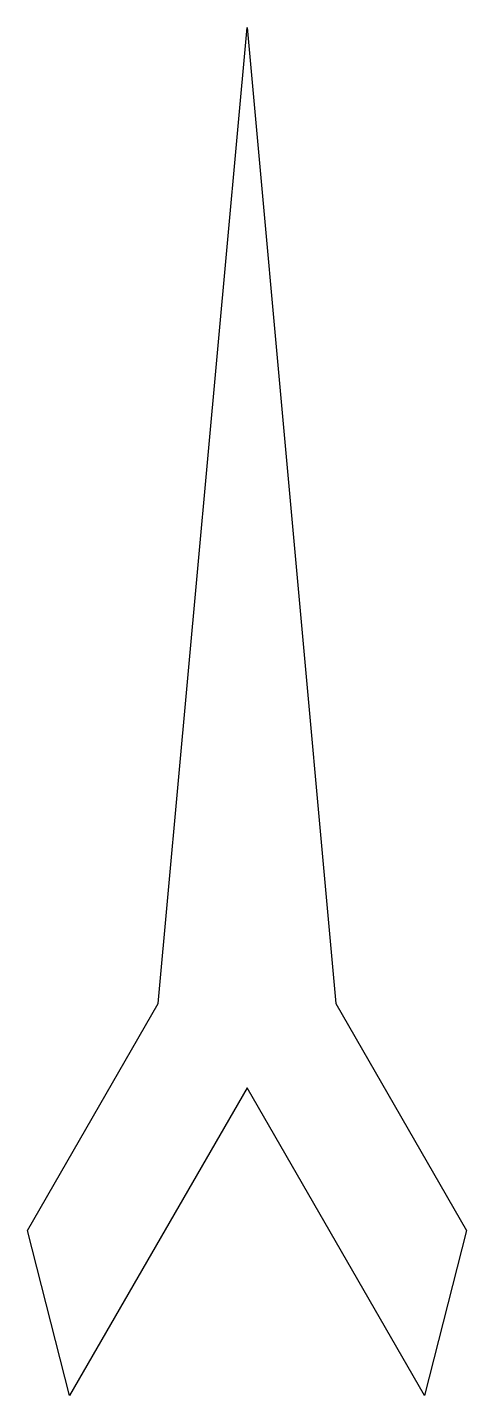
# Model space of a CAD drawing. Header units: millimetres. Extents: x -11.6 to 11.6, y 164.5 to 236.5.
import ezdxf

# ---------------------------------------------------------------- set-up
doc = ezdxf.new("R2010")
doc.units = ezdxf.units.MM
doc.layers.get('0').update_dxf_attribs({"linetype": 'CONTINUOUS'})

msp = doc.modelspace()

# ---------------------------------------------------------------- linework, layer by layer
msp.add_lwpolyline([(0, 180.722), (-9.339, 164.531), (-11.554, 173.228), (-4.669, 185.164), (0, 236.527), (4.669, 185.164), (11.554, 173.228), (9.339, 164.531)], close=True)

doc.saveas('drawing.dxf')
